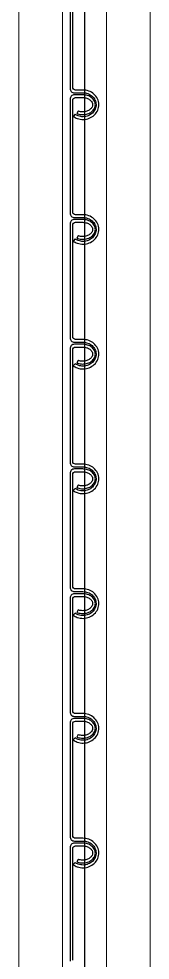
# Model space of a CAD drawing. Header units: millimetres. Extents: x 4754612 to 5801174, y 2368242 to 2777223.
# Drawn here: x 5551701 to 5551776, y 2414464 to 2415003 of the extents above; entities that cross this region are included whole.
import ezdxf

# ---------------------------------------------------------------- set-up
doc = ezdxf.new("R2010")
doc.units = ezdxf.units.MM
doc.header["$LTSCALE"] = 1000
doc.linetypes.add('CEN', pattern=[6.2, 6, -0.1, 0, -0.1])
for name, color, linetype in [('253', 253, 'Continuous'), ('A-중심선', 10, 'CEN'), ('DOOR', 4, 'Continuous'), ('HAT', 252, 'Continuous')]:
    doc.layers.add(name, color=color, linetype=linetype)

# ---------------------------------------------------------------- blocks, each defined once
blk = doc.blocks.new('방화셔터 기본')
at = {"layer": '253', "lineweight": 18}
for points in [[(5541961.06, 8097757.4), (5541961.06, 8101847.9), (5541936.06, 8101901.9), (5541936.06, 8097757.4)], [(5541986.06, 8097757.4), (5541986.06, 8101847.9), (5542011.06, 8101901.9), (5542011.06, 8097757.4)]]:
    blk.add_lwpolyline(points, dxfattribs=at)
at = {"layer": '253', "color": 4}
for points in [[(5541965.27, 8101770.24), (5541965.27, 8101705.15, 0.414214), (5541967.83, 8101702.58), (5541972.59, 8101702.58, -0.091225), (5541975.48, 8101702.11, -0.095179), (5541977.89, 8101700.67, -0.101362), (5541979.55, 8101698.45, -0.106214), (5541980.16, 8101695.87, -0.106214), (5541979.65, 8101693.27, -0.101362), (5541978.07, 8101690.99, -0.095179), (5541975.71, 8101689.47, -0.091225), (5541972.84, 8101688.89, -0.091225), (5541969.95, 8101689.37, -0.068447), (5541968.15, 8101690.31), (5541967.14, 8101689.09, 0.071895), (5541969.41, 8101687.88, 0.091225), (5541972.87, 8101687.31, 0.091225), (5541976.29, 8101688.01, 0.095179), (5541979.16, 8101689.85, 0.101362), (5541981.1, 8101692.65, 0.106214), (5541981.74, 8101695.9, 0.106214), (5541980.98, 8101699.13, 0.101362), (5541978.94, 8101701.86, 0.095179), (5541976.01, 8101703.59, 0.091225), (5541972.56, 8101704.16), (5541968.43, 8101704.16, -0.414214), (5541966.85, 8101705.74), (5541966.85, 8101769.65, -0.414214)], [(5541966.85, 8101206), (5541966.85, 8101269.9, -0.414214), (5541968.43, 8101271.48), (5541972.52, 8101271.48, -0.07833), (5541974.88, 8101271.11, -0.087736), (5541976.67, 8101270.16, -0.105426), (5541977.85, 8101268.75, -0.122587), (5541978.19, 8101267.4, -0.122587), (5541977.85, 8101266.06, -0.105426), (5541976.67, 8101264.65, -0.087736), (5541974.88, 8101263.7, -0.07833), (5541972.52, 8101263.33, -0.07833), (5541970.15, 8101263.7, -0.009524), (5541969.94, 8101263.77), (5541969.13, 8101262.39, 0.019148), (5541969.67, 8101262.2, 0.07833), (5541972.52, 8101261.75, 0.07833), (5541975.36, 8101262.2, 0.087736), (5541977.64, 8101263.4, 0.105426), (5541979.25, 8101265.31, 0.122587), (5541979.77, 8101267.4, 0.122587), (5541979.25, 8101269.49, 0.105426), (5541977.64, 8101271.41, 0.087736), (5541975.36, 8101272.61, 0.07833), (5541972.52, 8101273.06), (5541967.83, 8101273.06, 0.414214), (5541965.27, 8101270.5), (5541965.27, 8101205.41, 0.414214)]]:
    blk.add_lwpolyline(points, format="xyb", dxfattribs=at)
for points in [[(5541976.29, 8101616.61, 0.095179), (5541979.16, 8101618.46, 0.101362), (5541981.1, 8101621.26, 0.106214), (5541981.74, 8101624.51, 0.106214), (5541980.98, 8101627.74, 0.101362), (5541978.94, 8101630.47, 0.095179), (5541976.01, 8101632.2, 0.091225), (5541972.56, 8101632.77), (5541968.43, 8101632.77, -0.414214), (5541966.85, 8101634.35), (5541966.85, 8101698.26, -0.414214), (5541968.43, 8101699.84), (5541972.52, 8101699.84, -0.07833), (5541974.88, 8101699.46, -0.087736), (5541976.67, 8101698.51, -0.105426), (5541977.85, 8101697.11, -0.122587), (5541978.19, 8101695.76, -0.122587), (5541977.85, 8101694.41, -0.105426), (5541976.67, 8101693, -0.087736), (5541974.88, 8101692.05, -0.07833), (5541972.52, 8101691.68, -0.07833), (5541970.15, 8101692.05, -0.009524), (5541969.94, 8101692.12), (5541969.13, 8101690.74, 0.019148), (5541969.67, 8101690.55, 0.07833), (5541972.52, 8101690.1, 0.07833), (5541975.36, 8101690.55, 0.087736), (5541977.64, 8101691.76, 0.105426), (5541979.25, 8101693.67, 0.122587), (5541979.77, 8101695.76, 0.122587), (5541979.25, 8101697.85, 0.105426), (5541977.64, 8101699.76, 0.087736), (5541975.36, 8101700.97, 0.07833), (5541972.52, 8101701.42), (5541967.83, 8101701.42, 0.414214), (5541965.27, 8101698.85), (5541965.27, 8101633.76, 0.414214), (5541967.83, 8101631.19), (5541972.59, 8101631.19, -0.091225), (5541975.48, 8101630.71, -0.095179), (5541977.89, 8101629.28, -0.101362), (5541979.55, 8101627.06, -0.106214), (5541980.16, 8101624.48, -0.106214), (5541979.65, 8101621.88, -0.101362), (5541978.07, 8101619.6, -0.095179), (5541975.71, 8101618.08, -0.091225), (5541972.84, 8101617.5, -0.091225), (5541969.95, 8101617.98, -0.068447), (5541968.15, 8101618.92), (5541967.14, 8101617.7, 0.071895), (5541969.41, 8101616.49, 0.091225), (5541972.87, 8101615.92, 0.091225)], [(5541976.29, 8101545.22, 0.095179), (5541979.16, 8101547.06, 0.101362), (5541981.1, 8101549.86, 0.106214), (5541981.74, 8101553.12, 0.106214), (5541980.98, 8101556.35, 0.101362), (5541978.94, 8101559.07, 0.095179), (5541976.01, 8101560.81, 0.091225), (5541972.56, 8101561.38), (5541968.43, 8101561.38, -0.414214), (5541966.85, 8101562.96), (5541966.85, 8101626.86, -0.414214), (5541968.43, 8101628.44), (5541972.52, 8101628.44, -0.07833), (5541974.88, 8101628.07, -0.087736), (5541976.67, 8101627.12, -0.105426), (5541977.85, 8101625.71, -0.122587), (5541978.19, 8101624.37, -0.122587), (5541977.85, 8101623.02, -0.105426), (5541976.67, 8101621.61, -0.087736), (5541974.88, 8101620.66, -0.07833), (5541972.52, 8101620.29, -0.07833), (5541970.15, 8101620.66, -0.009524), (5541969.94, 8101620.73), (5541969.13, 8101619.35, 0.019148), (5541969.67, 8101619.16, 0.07833), (5541972.52, 8101618.71, 0.07833), (5541975.36, 8101619.16, 0.087736), (5541977.64, 8101620.36, 0.105426), (5541979.25, 8101622.28, 0.122587), (5541979.77, 8101624.37, 0.122587), (5541979.25, 8101626.46, 0.105426), (5541977.64, 8101628.37, 0.087736), (5541975.36, 8101629.58, 0.07833), (5541972.52, 8101630.02), (5541967.83, 8101630.02, 0.414214), (5541965.27, 8101627.46), (5541965.27, 8101562.37, 0.414214), (5541967.83, 8101559.8), (5541972.59, 8101559.8, -0.091225), (5541975.48, 8101559.32, -0.095179), (5541977.89, 8101557.89, -0.101362), (5541979.55, 8101555.67, -0.106214), (5541980.16, 8101553.09, -0.106214), (5541979.65, 8101550.49, -0.101362), (5541978.07, 8101548.21, -0.095179), (5541975.71, 8101546.69, -0.091225), (5541972.84, 8101546.11, -0.091225), (5541969.95, 8101546.58, -0.068447), (5541968.15, 8101547.52), (5541967.14, 8101546.31, 0.071895), (5541969.41, 8101545.1, 0.091225), (5541972.87, 8101544.53, 0.091225)], [(5541976.29, 8101473.83, 0.095179), (5541979.16, 8101475.67, 0.101362), (5541981.1, 8101478.47, 0.106214), (5541981.74, 8101481.73, 0.106214), (5541980.98, 8101484.95, 0.101362), (5541978.94, 8101487.68, 0.095179), (5541976.01, 8101489.42, 0.091225), (5541972.56, 8101489.99), (5541968.43, 8101489.99, -0.414214), (5541966.85, 8101491.57), (5541966.85, 8101555.47, -0.414214), (5541968.43, 8101557.05), (5541972.52, 8101557.05, -0.07833), (5541974.88, 8101556.68, -0.087736), (5541976.67, 8101555.73, -0.105426), (5541977.85, 8101554.32, -0.122587), (5541978.19, 8101552.97, -0.122587), (5541977.85, 8101551.62, -0.105426), (5541976.67, 8101550.22, -0.087736), (5541974.88, 8101549.27, -0.07833), (5541972.52, 8101548.9, -0.07833), (5541970.15, 8101549.27, -0.009524), (5541969.94, 8101549.34), (5541969.13, 8101547.96, 0.019148), (5541969.67, 8101547.76, 0.07833), (5541972.52, 8101547.32, 0.07833), (5541975.36, 8101547.76, 0.087736), (5541977.64, 8101548.97, 0.105426), (5541979.25, 8101550.88, 0.122587), (5541979.77, 8101552.97, 0.122587), (5541979.25, 8101555.06, 0.105426), (5541977.64, 8101556.97, 0.087736), (5541975.36, 8101558.18, 0.07833), (5541972.52, 8101558.63), (5541967.83, 8101558.63, 0.414214), (5541965.27, 8101556.06), (5541965.27, 8101490.98, 0.414214), (5541967.83, 8101488.41), (5541972.59, 8101488.41, -0.091225), (5541975.48, 8101487.93, -0.095179), (5541977.89, 8101486.5, -0.101362), (5541979.55, 8101484.28, -0.106214), (5541980.16, 8101481.7, -0.106214), (5541979.65, 8101479.09, -0.101362), (5541978.07, 8101476.82, -0.095179), (5541975.71, 8101475.3, -0.091225), (5541972.84, 8101474.71, -0.091225), (5541969.95, 8101475.19, -0.068447), (5541968.15, 8101476.13), (5541967.14, 8101474.92, 0.071895), (5541969.41, 8101473.7, 0.091225), (5541972.87, 8101473.13, 0.091225)], [(5541976.29, 8101402.44, 0.095179), (5541979.16, 8101404.28, 0.101362), (5541981.1, 8101407.08, 0.106214), (5541981.74, 8101410.33, 0.106214), (5541980.98, 8101413.56, 0.101362), (5541978.94, 8101416.29, 0.095179), (5541976.01, 8101418.03, 0.091225), (5541972.56, 8101418.6), (5541968.43, 8101418.6, -0.414214), (5541966.85, 8101420.18), (5541966.85, 8101484.08, -0.414214), (5541968.43, 8101485.66), (5541972.52, 8101485.66, -0.07833), (5541974.88, 8101485.29, -0.087736), (5541976.67, 8101484.34, -0.105426), (5541977.85, 8101482.93, -0.122587), (5541978.19, 8101481.58, -0.122587), (5541977.85, 8101480.23, -0.105426), (5541976.67, 8101478.83, -0.087736), (5541974.88, 8101477.88, -0.07833), (5541972.52, 8101477.5, -0.07833), (5541970.15, 8101477.88, -0.009524), (5541969.94, 8101477.95), (5541969.13, 8101476.57, 0.019148), (5541969.67, 8101476.37, 0.07833), (5541972.52, 8101475.92, 0.07833), (5541975.36, 8101476.37, 0.087736), (5541977.64, 8101477.58, 0.105426), (5541979.25, 8101479.49, 0.122587), (5541979.77, 8101481.58, 0.122587), (5541979.25, 8101483.67, 0.105426), (5541977.64, 8101485.58, 0.087736), (5541975.36, 8101486.79, 0.07833), (5541972.52, 8101487.24), (5541967.83, 8101487.24, 0.414214), (5541965.27, 8101484.67), (5541965.27, 8101419.58, 0.414214), (5541967.83, 8101417.02), (5541972.59, 8101417.02, -0.091225), (5541975.48, 8101416.54, -0.095179), (5541977.89, 8101415.11, -0.101362), (5541979.55, 8101412.89, -0.106214), (5541980.16, 8101410.3, -0.106214), (5541979.65, 8101407.7, -0.101362), (5541978.07, 8101405.42, -0.095179), (5541975.71, 8101403.9, -0.091225), (5541972.84, 8101403.32, -0.091225), (5541969.95, 8101403.8, -0.068447), (5541968.15, 8101404.74), (5541967.14, 8101403.52, 0.071895), (5541969.41, 8101402.31, 0.091225), (5541972.87, 8101401.74, 0.091225)], [(5541976.29, 8101331.05, 0.095179), (5541979.16, 8101332.89, 0.101362), (5541981.1, 8101335.69, 0.106214), (5541981.74, 8101338.94, 0.106214), (5541980.98, 8101342.17, 0.101362), (5541978.94, 8101344.9, 0.095179), (5541976.01, 8101346.63, 0.091225), (5541972.56, 8101347.2), (5541968.43, 8101347.2, -0.414214), (5541966.85, 8101348.78), (5541966.85, 8101412.69, -0.414214), (5541968.43, 8101414.27), (5541972.52, 8101414.27, -0.07833), (5541974.88, 8101413.9, -0.087736), (5541976.67, 8101412.94, -0.105426), (5541977.85, 8101411.54, -0.122587), (5541978.19, 8101410.19, -0.122587), (5541977.85, 8101408.84, -0.105426), (5541976.67, 8101407.43, -0.087736), (5541974.88, 8101406.48, -0.07833), (5541972.52, 8101406.11, -0.07833), (5541970.15, 8101406.48, -0.009524), (5541969.94, 8101406.56), (5541969.13, 8101405.17, 0.019148), (5541969.67, 8101404.98, 0.07833), (5541972.52, 8101404.53, 0.07833), (5541975.36, 8101404.98, 0.087736), (5541977.64, 8101406.19, 0.105426), (5541979.25, 8101408.1, 0.122587), (5541979.77, 8101410.19, 0.122587), (5541979.25, 8101412.28, 0.105426), (5541977.64, 8101414.19, 0.087736), (5541975.36, 8101415.4, 0.07833), (5541972.52, 8101415.85), (5541967.83, 8101415.85, 0.414214), (5541965.27, 8101413.28), (5541965.27, 8101348.19, 0.414214), (5541967.83, 8101345.62), (5541972.59, 8101345.62, -0.091225), (5541975.48, 8101345.15, -0.095179), (5541977.89, 8101343.71, -0.101362), (5541979.55, 8101341.49, -0.106214), (5541980.16, 8101338.91, -0.106214), (5541979.65, 8101336.31, -0.101362), (5541978.07, 8101334.03, -0.095179), (5541975.71, 8101332.51, -0.091225), (5541972.84, 8101331.93, -0.091225), (5541969.95, 8101332.41, -0.068447), (5541968.15, 8101333.35), (5541967.14, 8101332.13, 0.071895), (5541969.41, 8101330.92, 0.091225), (5541972.87, 8101330.35, 0.091225)], [(5541976.29, 8101259.65, 0.095179), (5541979.16, 8101261.49, 0.101362), (5541981.1, 8101264.3, 0.106214), (5541981.74, 8101267.55, 0.106214), (5541980.98, 8101270.78, 0.101362), (5541978.94, 8101273.5, 0.095179), (5541976.01, 8101275.24, 0.091225), (5541972.56, 8101275.81), (5541968.43, 8101275.81, -0.414214), (5541966.85, 8101277.39), (5541966.85, 8101341.29, -0.414214), (5541968.43, 8101342.88), (5541972.52, 8101342.88, -0.07833), (5541974.88, 8101342.5, -0.087736), (5541976.67, 8101341.55, -0.105426), (5541977.85, 8101340.15, -0.122587), (5541978.19, 8101338.8, -0.122587), (5541977.85, 8101337.45, -0.105426), (5541976.67, 8101336.04, -0.087736), (5541974.88, 8101335.09, -0.07833), (5541972.52, 8101334.72, -0.07833), (5541970.15, 8101335.09, -0.009524), (5541969.94, 8101335.16), (5541969.13, 8101333.78, 0.019148), (5541969.67, 8101333.59, 0.07833), (5541972.52, 8101333.14, 0.07833), (5541975.36, 8101333.59, 0.087736), (5541977.64, 8101334.8, 0.105426), (5541979.25, 8101336.71, 0.122587), (5541979.77, 8101338.8, 0.122587), (5541979.25, 8101340.89, 0.105426), (5541977.64, 8101342.8, 0.087736), (5541975.36, 8101344.01, 0.07833), (5541972.52, 8101344.46), (5541967.83, 8101344.46, 0.414214), (5541965.27, 8101341.89), (5541965.27, 8101276.8, 0.414214), (5541967.83, 8101274.23), (5541972.59, 8101274.23, -0.091225), (5541975.48, 8101273.75, -0.095179), (5541977.89, 8101272.32, -0.101362), (5541979.55, 8101270.1, -0.106214), (5541980.16, 8101267.52, -0.106214), (5541979.65, 8101264.92, -0.101362), (5541978.07, 8101262.64, -0.095179), (5541975.71, 8101261.12, -0.091225), (5541972.84, 8101260.54, -0.091225), (5541969.95, 8101261.01, -0.068447), (5541968.15, 8101261.95), (5541967.14, 8101260.74, 0.071895), (5541969.41, 8101259.53, 0.091225), (5541972.87, 8101258.96, 0.091225)]]:
    blk.add_lwpolyline(points, format="xyb", close=True, dxfattribs=at)
blk = doc.blocks.new('A$C27682B79')
at = {"layer": 'HAT', "xscale": -1}
blk.add_blockref('방화셔터 기본', (5542000.34, -8097757.4), dxfattribs=at)

msp = doc.modelspace()

# ---------------------------------------------------------------- linework, layer by layer
at = {"layer": 'A-중심선', "ltscale": 5}
msp.add_line((5551738.509, 2478240.763), (5551738.509, 2392942.802), dxfattribs=at)

# ---------------------------------------------------------------- block references
at = {"layer": 'DOOR', "xscale": -1}
msp.add_blockref('A$C27682B79', (5551765.295, 2411015.382), dxfattribs=at)

doc.saveas('drawing.dxf')
